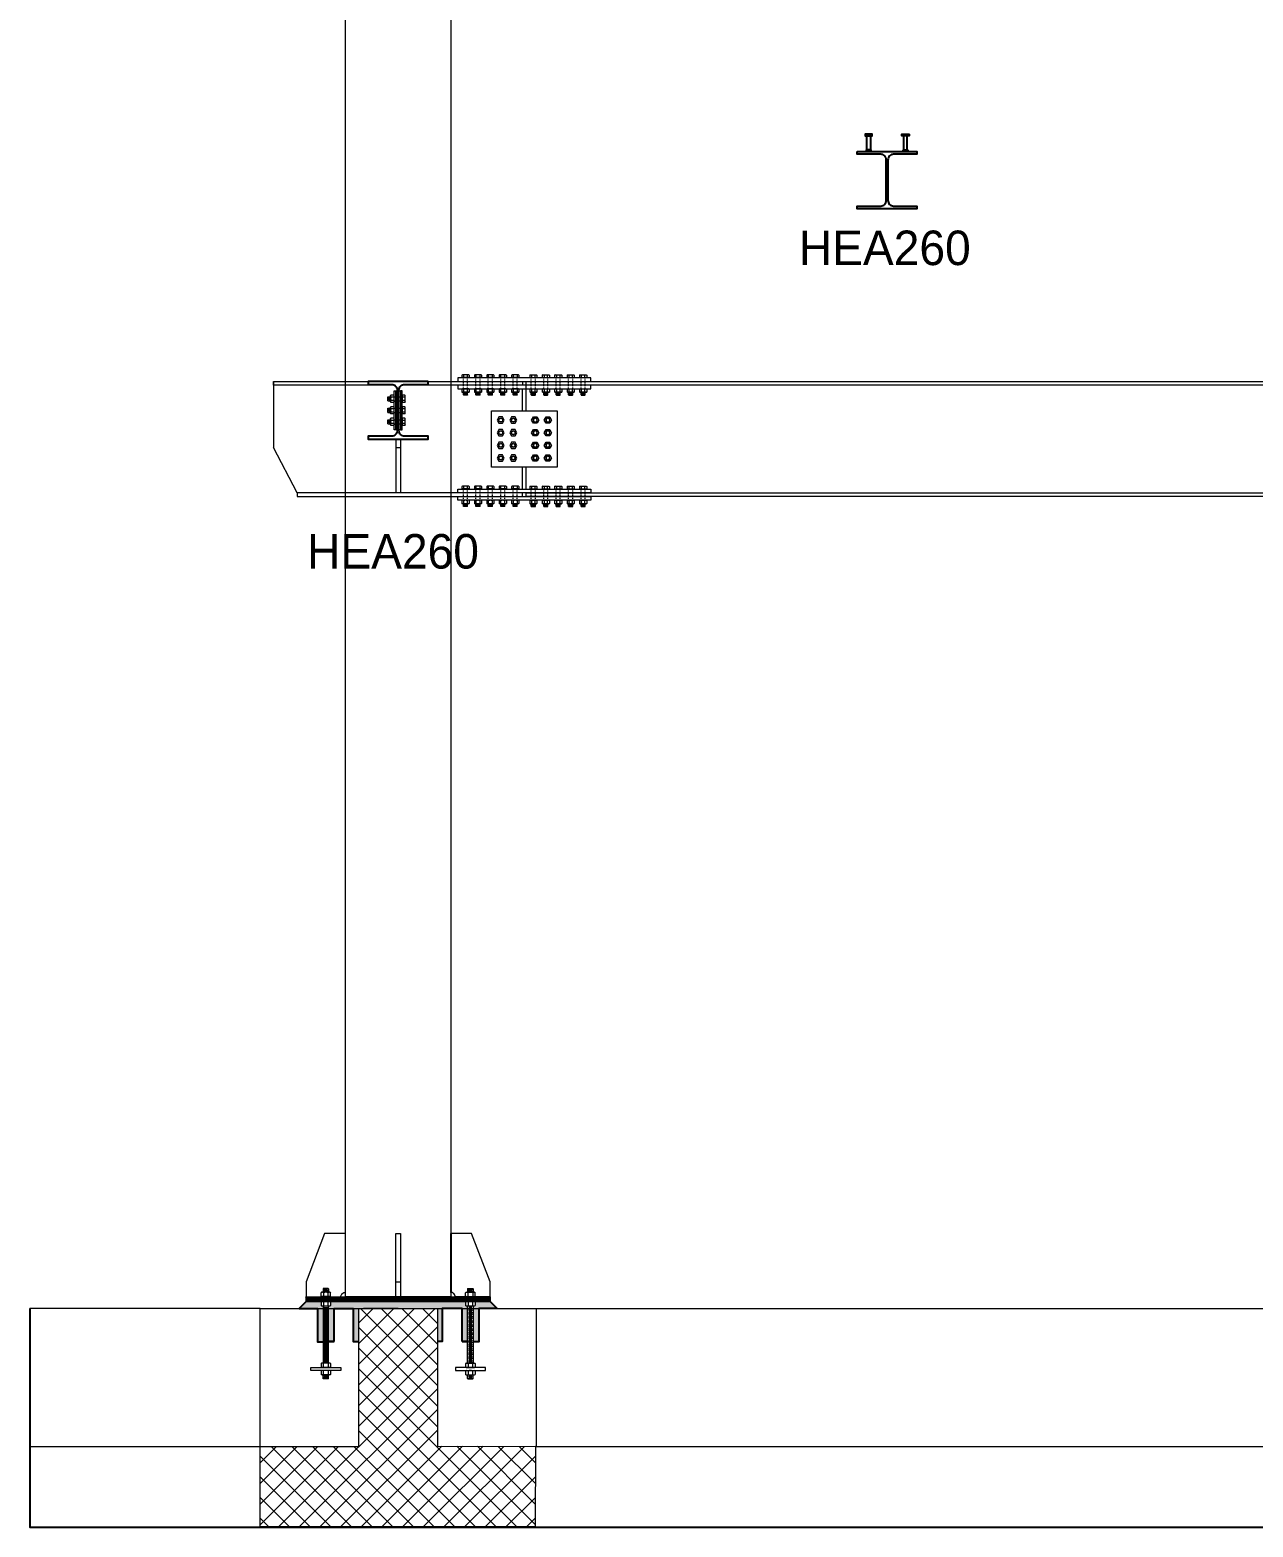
# Model space of a CAD drawing. Header units: millimetres. Extents: x -6949 to 549764, y -83146 to 127128.
# Drawn here: x 409064 to 414379, y 37576 to 44081 of the extents above; entities that cross this region are included whole.
import ezdxf

# ---------------------------------------------------------------- set-up
doc = ezdxf.new("R2010")
doc.units = ezdxf.units.MM
doc.linetypes.add('Tratto', pattern=[6.35, 3.175, -3.175])
for name, color, linetype, lineweight in [('bulloni', 5, 'Continuous', 9), ('fonda', 7, 'Continuous', 18), ('piastra', 6, 'Continuous', 18), ('S-BEAM', 5, 'Continuous', 18), ('S-COLS', 7, 'Continuous', 18), ('S20', 7, 'Continuous', 25), ('SEZIONI acciaio - Steel sections', 7, 'Continuous', 25), ('solaio2', 7, 'Continuous', 9)]:
    doc.layers.add(name, color=color, linetype=linetype, lineweight=lineweight)
doc.layers.add('PIOLO', color=4, linetype='Continuous')
doc.layers.add('quote', color=7, linetype='Continuous', lineweight=5, true_color=0x383838)
doc.styles.get("Standard").update_dxf_attribs({"font": ''})
doc.styles.get('Standard').set_extended_font_data('Bahnschrift Light')

# ---------------------------------------------------------------- blocks, each defined once
blk = doc.blocks.new('*U1511')
at = {"layer": 'bulloni'}
blk.add_lwpolyline([(-15.6, 0), (-7.8, -13.5), (7.8, -13.5), (15.6, 0), (7.8, 13.5), (-7.8, 13.5)], close=True, dxfattribs=at)
for radius in [9, 7.88]:
    blk.add_circle((0, 0), radius, dxfattribs=at)
blk = doc.blocks.new('*U1512')
at = {"color": 0, "linetype": 'ByBlock', "lineweight": -2, "transparency": 16777216}
for p in [(0, 0), (55, 0), (0, -55), (55, -55), (0, -110), (55, -110), (0, -165), (55, -165)]:
    blk.add_blockref('*U1511', p, dxfattribs=at)
blk = doc.blocks.new('*U1513')
at = {"layer": 'bulloni'}
blk.add_lwpolyline([(-15.6, 0), (-7.8, -13.5), (7.8, -13.5), (15.6, 0), (7.8, 13.5), (-7.8, 13.5)], close=True, dxfattribs=at)
for radius in [9, 7.88]:
    blk.add_circle((0, 0), radius, dxfattribs=at)
blk = doc.blocks.new('*U1514')
at = {"color": 0, "linetype": 'ByBlock', "lineweight": -2, "transparency": 16777216}
for p in [(0, 0), (55, 0), (0, -55), (55, -55), (0, -110), (55, -110), (0, -165), (55, -165)]:
    blk.add_blockref('*U1513', p, dxfattribs=at)
blk = doc.blocks.new('*U1515')
at = {"layer": 'bulloni'}
for p, q in [((-13.7, 44.3), (-15.6, 43.1)), ((-15.6, 43.1), (-15.6, 32.8)), ((15.6, 32.8), (-15.6, 32.8)), ((13.7, 44.3), (-13.7, 44.3)), ((-12.5, 32.8), (-12.5, 32.3)), ((12.5, 32.3), (-12.5, 32.3)), ((-7.8, 32.8), (-7.8, 43.1)), ((7.8, 43.1), (7.8, 32.8)), ((12.5, 32.8), (12.5, 32.3)), ((13.7, 44.3), (15.6, 43.1)), ((15.6, 43.1), (15.6, 32.8)), ((-13.7, -16.7), (-15.6, -17.9)), ((-15.6, -17.9), (-15.6, -30.4)), ((-13.7, -31.7), (-15.6, -30.4)), ((13.7, -16.7), (-13.7, -16.7)), ((13.7, -31.7), (-13.7, -31.7)), ((-9, -43.3), (-9, -31.7)), ((-8, -44.3), (-9, -43.3)), ((9, -43.3), (-9, -43.3)), ((8, -44.3), (-8, -44.3)), ((-7.8, -30.4), (-7.8, -17.9)), ((-6.5, -34.4), (6.5, -33.7)), ((-6.5, -39.4), (6.5, -38.7)), ((-5, -36.8), (5, -36.3)), ((-5, -41.8), (5, -41.3)), ((7.8, -17.9), (7.8, -30.4)), ((9, -43.3), (8, -44.3)), ((9, -43.3), (9, -31.7)), ((13.7, -16.7), (15.6, -17.9)), ((13.7, -31.7), (15.6, -30.4)), ((15.6, -17.9), (15.6, -30.4))]:
    blk.add_line(p, q, dxfattribs=at)
at = {"layer": 'bulloni', "linetype": 'Tratto'}
for points in [[(-9, -16.7), (-9, 31.3)], [(9, -16.7), (9, 31.3)]]:
    blk.add_lwpolyline(points, dxfattribs=at)
at = {"layer": 'bulloni'}
for centre, radius, start, end in [((-11.7, 37.6), 6.67, 54.26215, 125.73785), ((-10, 31.3), 1, 0, 90), ((0, 19.5), 24.8, 71.68582, 108.31418), ((11.7, 37.6), 6.67, 54.26215, 125.73785), ((10, 31.3), 1, 90, 180), ((-11.7, -23.4), 6.67, 54.26215, 125.73785), ((-11.7, -25), 6.67, 234.26215, 305.73785), ((0, -41.5), 24.8, 71.68582, 108.31418), ((0, -6.9), 24.8, 251.68582, 288.31418), ((11.7, -23.4), 6.67, 54.26215, 125.73785), ((11.7, -25), 6.67, 234.26215, 305.73785)]:
    blk.add_arc(centre, radius, start, end, dxfattribs=at)
blk = doc.blocks.new('*U1516')
at = {"color": 0, "linetype": 'ByBlock', "lineweight": -2, "transparency": 16777216}
for p in [(0, 0), (54, 0), (108, 0), (162, 0), (216, 0)]:
    blk.add_blockref('*U1515', p, dxfattribs=at)
blk = doc.blocks.new('*U1517')
at = {"layer": 'bulloni'}
for p, q in [((-13.7, 44.3), (-15.6, 43.1)), ((-15.6, 43.1), (-15.6, 32.8)), ((15.6, 32.8), (-15.6, 32.8)), ((13.7, 44.3), (-13.7, 44.3)), ((-12.5, 32.8), (-12.5, 32.3)), ((12.5, 32.3), (-12.5, 32.3)), ((-7.8, 32.8), (-7.8, 43.1)), ((7.8, 43.1), (7.8, 32.8)), ((12.5, 32.8), (12.5, 32.3)), ((13.7, 44.3), (15.6, 43.1)), ((15.6, 43.1), (15.6, 32.8)), ((-13.7, -16.7), (-15.6, -17.9)), ((-15.6, -17.9), (-15.6, -30.4)), ((-13.7, -31.7), (-15.6, -30.4)), ((13.7, -16.7), (-13.7, -16.7)), ((13.7, -31.7), (-13.7, -31.7)), ((-9, -43.3), (-9, -31.7)), ((-8, -44.3), (-9, -43.3)), ((9, -43.3), (-9, -43.3)), ((8, -44.3), (-8, -44.3)), ((-7.8, -30.4), (-7.8, -17.9)), ((-6.5, -34.4), (6.5, -33.7)), ((-6.5, -39.4), (6.5, -38.7)), ((-5, -36.8), (5, -36.3)), ((-5, -41.8), (5, -41.3)), ((7.8, -17.9), (7.8, -30.4)), ((9, -43.3), (8, -44.3)), ((9, -43.3), (9, -31.7)), ((13.7, -16.7), (15.6, -17.9)), ((13.7, -31.7), (15.6, -30.4)), ((15.6, -17.9), (15.6, -30.4))]:
    blk.add_line(p, q, dxfattribs=at)
at = {"layer": 'bulloni', "linetype": 'Tratto'}
for points in [[(-9, -16.7), (-9, 31.3)], [(9, -16.7), (9, 31.3)]]:
    blk.add_lwpolyline(points, dxfattribs=at)
at = {"layer": 'bulloni'}
for centre, radius, start, end in [((-11.7, 37.6), 6.67, 54.26215, 125.73785), ((-10, 31.3), 1, 0, 90), ((0, 19.5), 24.8, 71.68582, 108.31418), ((11.7, 37.6), 6.67, 54.26215, 125.73785), ((10, 31.3), 1, 90, 180), ((-11.7, -23.4), 6.67, 54.26215, 125.73785), ((-11.7, -25), 6.67, 234.26215, 305.73785), ((0, -41.5), 24.8, 71.68582, 108.31418), ((0, -6.9), 24.8, 251.68582, 288.31418), ((11.7, -23.4), 6.67, 54.26215, 125.73785), ((11.7, -25), 6.67, 234.26215, 305.73785)]:
    blk.add_arc(centre, radius, start, end, dxfattribs=at)
blk = doc.blocks.new('*U1518')
at = {"color": 0, "linetype": 'ByBlock', "lineweight": -2, "transparency": 16777216}
for p in [(0, 0), (54, 0), (108, 0), (162, 0), (216, 0)]:
    blk.add_blockref('*U1517', p, dxfattribs=at)
blk = doc.blocks.new('*U1495')
at = {"layer": 'bulloni'}
for p, q in [((-13.7, 44.3), (-15.6, 43.1)), ((-15.6, 43.1), (-15.6, 32.8)), ((15.6, 32.8), (-15.6, 32.8)), ((13.7, 44.3), (-13.7, 44.3)), ((-12.5, 32.8), (-12.5, 32.3)), ((12.5, 32.3), (-12.5, 32.3)), ((-7.8, 32.8), (-7.8, 43.1)), ((7.8, 43.1), (7.8, 32.8)), ((12.5, 32.8), (12.5, 32.3)), ((13.7, 44.3), (15.6, 43.1)), ((15.6, 43.1), (15.6, 32.8)), ((-13.7, -16.7), (-15.6, -17.9)), ((-15.6, -17.9), (-15.6, -30.4)), ((-13.7, -31.7), (-15.6, -30.4)), ((13.7, -16.7), (-13.7, -16.7)), ((13.7, -31.7), (-13.7, -31.7)), ((-9, -43.3), (-9, -31.7)), ((-8, -44.3), (-9, -43.3)), ((9, -43.3), (-9, -43.3)), ((8, -44.3), (-8, -44.3)), ((-7.8, -30.4), (-7.8, -17.9)), ((-6.5, -34.4), (6.5, -33.7)), ((-6.5, -39.4), (6.5, -38.7)), ((-5, -36.8), (5, -36.3)), ((-5, -41.8), (5, -41.3)), ((7.8, -17.9), (7.8, -30.4)), ((9, -43.3), (8, -44.3)), ((9, -43.3), (9, -31.7)), ((13.7, -16.7), (15.6, -17.9)), ((13.7, -31.7), (15.6, -30.4)), ((15.6, -17.9), (15.6, -30.4))]:
    blk.add_line(p, q, dxfattribs=at)
at = {"layer": 'bulloni', "linetype": 'Tratto'}
for points in [[(-9, -16.7), (-9, 31.3)], [(9, -16.7), (9, 31.3)]]:
    blk.add_lwpolyline(points, dxfattribs=at)
at = {"layer": 'bulloni'}
for centre, radius, start, end in [((-11.7, 37.6), 6.67, 54.26215, 125.73785), ((-10, 31.3), 1, 0, 90), ((0, 19.5), 24.8, 71.68582, 108.31418), ((11.7, 37.6), 6.67, 54.26215, 125.73785), ((10, 31.3), 1, 90, 180), ((-11.7, -23.4), 6.67, 54.26215, 125.73785), ((-11.7, -25), 6.67, 234.26215, 305.73785), ((0, -41.5), 24.8, 71.68582, 108.31418), ((0, -6.9), 24.8, 251.68582, 288.31418), ((11.7, -23.4), 6.67, 54.26215, 125.73785), ((11.7, -25), 6.67, 234.26215, 305.73785)]:
    blk.add_arc(centre, radius, start, end, dxfattribs=at)
blk = doc.blocks.new('*U1496')
at = {"color": 0, "linetype": 'ByBlock', "lineweight": -2, "transparency": 16777216}
for p in [(0, 0), (54, 0), (108, 0), (162, 0), (216, 0)]:
    blk.add_blockref('*U1495', p, dxfattribs=at)
blk = doc.blocks.new('*U1510')
at = {"layer": 'bulloni'}
for p, q in [((-13.7, 44.3), (-15.6, 43.1)), ((-15.6, 43.1), (-15.6, 32.8)), ((15.6, 32.8), (-15.6, 32.8)), ((13.7, 44.3), (-13.7, 44.3)), ((-12.5, 32.8), (-12.5, 32.3)), ((12.5, 32.3), (-12.5, 32.3)), ((-7.8, 32.8), (-7.8, 43.1)), ((7.8, 43.1), (7.8, 32.8)), ((12.5, 32.8), (12.5, 32.3)), ((13.7, 44.3), (15.6, 43.1)), ((15.6, 43.1), (15.6, 32.8)), ((-13.7, -16.7), (-15.6, -17.9)), ((-15.6, -17.9), (-15.6, -30.4)), ((-13.7, -31.7), (-15.6, -30.4)), ((13.7, -16.7), (-13.7, -16.7)), ((13.7, -31.7), (-13.7, -31.7)), ((-9, -43.3), (-9, -31.7)), ((-8, -44.3), (-9, -43.3)), ((9, -43.3), (-9, -43.3)), ((8, -44.3), (-8, -44.3)), ((-7.8, -30.4), (-7.8, -17.9)), ((-6.5, -34.4), (6.5, -33.7)), ((-6.5, -39.4), (6.5, -38.7)), ((-5, -36.8), (5, -36.3)), ((-5, -41.8), (5, -41.3)), ((7.8, -17.9), (7.8, -30.4)), ((9, -43.3), (8, -44.3)), ((9, -43.3), (9, -31.7)), ((13.7, -16.7), (15.6, -17.9)), ((13.7, -31.7), (15.6, -30.4)), ((15.6, -17.9), (15.6, -30.4))]:
    blk.add_line(p, q, dxfattribs=at)
at = {"layer": 'bulloni', "linetype": 'Tratto'}
for points in [[(-9, -16.7), (-9, 31.3)], [(9, -16.7), (9, 31.3)]]:
    blk.add_lwpolyline(points, dxfattribs=at)
at = {"layer": 'bulloni'}
for centre, radius, start, end in [((-11.7, 37.6), 6.67, 54.26215, 125.73785), ((-10, 31.3), 1, 0, 90), ((0, 19.5), 24.8, 71.68582, 108.31418), ((11.7, 37.6), 6.67, 54.26215, 125.73785), ((10, 31.3), 1, 90, 180), ((-11.7, -23.4), 6.67, 54.26215, 125.73785), ((-11.7, -25), 6.67, 234.26215, 305.73785), ((0, -41.5), 24.8, 71.68582, 108.31418), ((0, -6.9), 24.8, 251.68582, 288.31418), ((11.7, -23.4), 6.67, 54.26215, 125.73785), ((11.7, -25), 6.67, 234.26215, 305.73785)]:
    blk.add_arc(centre, radius, start, end, dxfattribs=at)
blk = doc.blocks.new('*U1494')
at = {"color": 0, "linetype": 'ByBlock', "lineweight": -2, "transparency": 16777216}
for p in [(0, 0), (54, 0), (108, 0), (162, 0), (216, 0)]:
    blk.add_blockref('*U1510', p, dxfattribs=at)
blk = doc.blocks.new('dbcjd')
at = {"layer": 'bulloni'}
for p, q in [((12724.8, -46896.2), (12726, -46894.3)), ((12724.8, -46923.6), (12724.8, -46896.2)), ((12738.5, -46894.3), (12726, -46894.3)), ((12739.8, -46896.2), (12738.5, -46894.3)), ((12739.8, -46923.6), (12739.8, -46896.2)), ((12775.8, -46922.4), (12775.8, -46897.4)), ((12776.3, -46897.4), (12775.8, -46897.4)), ((12776.3, -46925.5), (12776.3, -46894.3)), ((12786.5, -46894.3), (12776.3, -46894.3)), ((12787.8, -46896.2), (12786.5, -46894.3)), ((12787.8, -46923.6), (12787.8, -46896.2)), ((12712.1, -46901.9), (12713.1, -46900.9)), ((12712.1, -46917.9), (12712.1, -46901.9)), ((12713.1, -46918.9), (12712.1, -46917.9)), ((12712.1, -46951.9), (12713.1, -46950.9)), ((12712.1, -46967.9), (12712.1, -46951.9)), ((12713.1, -46900.9), (12724.8, -46900.9)), ((12713.1, -46918.9), (12713.1, -46900.9)), ((12713.1, -46918.9), (12724.8, -46918.9)), ((12713.1, -46950.9), (12724.8, -46950.9)), ((12713.1, -46968.9), (12713.1, -46950.9)), ((12714.6, -46904.9), (12715.2, -46914.9)), ((12714.6, -46954.9), (12715.2, -46964.9)), ((12717, -46903.4), (12717.8, -46916.4)), ((12717, -46953.4), (12717.8, -46966.4)), ((12719.6, -46904.9), (12720.2, -46914.9)), ((12719.6, -46954.9), (12720.2, -46964.9)), ((12722, -46903.4), (12722.8, -46916.4)), ((12722, -46953.4), (12722.8, -46966.4)), ((12724.8, -46923.6), (12726, -46925.5)), ((12724.8, -46946.2), (12726, -46944.3)), ((12724.8, -46973.6), (12724.8, -46946.2)), ((12726, -46902.1), (12738.5, -46902.1)), ((12738.5, -46917.7), (12726, -46917.7)), ((12738.5, -46925.5), (12726, -46925.5)), ((12738.5, -46944.3), (12726, -46944.3)), ((12726, -46952.1), (12738.5, -46952.1)), ((12739.8, -46923.6), (12738.5, -46925.5)), ((12739.8, -46946.2), (12738.5, -46944.3)), ((12739.8, -46973.6), (12739.8, -46946.2)), ((12776.3, -46922.4), (12775.8, -46922.4)), ((12775.8, -46972.4), (12775.8, -46947.4)), ((12776.3, -46947.4), (12775.8, -46947.4)), ((12776.3, -46902.1), (12786.5, -46902.1)), ((12786.5, -46917.7), (12776.3, -46917.7)), ((12786.5, -46925.5), (12776.3, -46925.5)), ((12776.3, -46975.5), (12776.3, -46944.3)), ((12786.5, -46944.3), (12776.3, -46944.3)), ((12776.3, -46952.1), (12786.5, -46952.1)), ((12787.8, -46923.6), (12786.5, -46925.5)), ((12787.8, -46946.2), (12786.5, -46944.3)), ((12787.8, -46973.6), (12787.8, -46946.2)), ((12713.1, -46968.9), (12712.1, -46967.9)), ((12712.1, -47001.9), (12713.1, -47000.9)), ((12712.1, -47017.9), (12712.1, -47001.9)), ((12713.1, -47018.9), (12712.1, -47017.9)), ((12713.1, -46968.9), (12724.8, -46968.9)), ((12713.1, -47000.9), (12724.8, -47000.9)), ((12713.1, -47018.9), (12713.1, -47000.9)), ((12713.1, -47018.9), (12724.8, -47018.9)), ((12714.6, -47004.9), (12715.2, -47014.9)), ((12717, -47003.4), (12717.8, -47016.4)), ((12719.6, -47004.9), (12720.2, -47014.9)), ((12722, -47003.4), (12722.8, -47016.4)), ((12724.8, -46973.6), (12726, -46975.5)), ((12724.8, -46996.2), (12726, -46994.3)), ((12724.8, -47023.6), (12724.8, -46996.2)), ((12724.8, -47023.6), (12726, -47025.5)), ((12738.5, -46967.7), (12726, -46967.7)), ((12738.5, -46975.5), (12726, -46975.5)), ((12738.5, -46994.3), (12726, -46994.3)), ((12726, -47002.1), (12738.5, -47002.1)), ((12738.5, -47017.7), (12726, -47017.7)), ((12738.5, -47025.5), (12726, -47025.5)), ((12739.8, -46973.6), (12738.5, -46975.5)), ((12739.8, -46996.2), (12738.5, -46994.3)), ((12739.8, -47023.6), (12738.5, -47025.5)), ((12739.8, -47023.6), (12739.8, -46996.2)), ((12776.3, -46972.4), (12775.8, -46972.4)), ((12775.8, -47022.4), (12775.8, -46997.4)), ((12776.3, -46997.4), (12775.8, -46997.4)), ((12776.3, -47022.4), (12775.8, -47022.4)), ((12786.5, -46967.7), (12776.3, -46967.7)), ((12786.5, -46975.5), (12776.3, -46975.5)), ((12776.3, -47025.5), (12776.3, -46994.3)), ((12786.5, -46994.3), (12776.3, -46994.3)), ((12776.3, -47002.1), (12786.5, -47002.1)), ((12786.5, -47017.7), (12776.3, -47017.7)), ((12786.5, -47025.5), (12776.3, -47025.5)), ((12787.8, -46973.6), (12786.5, -46975.5)), ((12787.8, -46996.2), (12786.5, -46994.3)), ((12787.8, -47023.6), (12786.5, -47025.5)), ((12787.8, -47023.6), (12787.8, -46996.2))]:
    blk.add_line(p, q, dxfattribs=at)
at = {"layer": 'bulloni', "linetype": 'Tratto'}
for points in [[(12739.8, -46900.9), (12774.8, -46900.9)], [(12739.8, -46918.9), (12774.8, -46918.9)], [(12739.8, -46950.9), (12774.8, -46950.9)], [(12739.8, -46968.9), (12774.8, -46968.9)], [(12739.8, -47000.9), (12774.8, -47000.9)], [(12739.8, -47018.9), (12774.8, -47018.9)]]:
    blk.add_lwpolyline(points, dxfattribs=at)
at = {"layer": 'bulloni'}
for centre, radius, start, end in [((12731.4, -46898.2), 6.67, 144.26215, 215.73785), ((12733.1, -46898.2), 6.67, 324.26215, 35.73785), ((12781.1, -46898.2), 6.67, 324.26215, 35.73785), ((12749.6, -46909.9), 24.8, 161.68582, 198.31418), ((12731.4, -46921.6), 6.67, 144.26215, 215.73785), ((12731.4, -46948.2), 6.67, 144.26215, 215.73785), ((12749.6, -46959.9), 24.8, 161.68582, 198.31418), ((12715, -46909.9), 24.8, 341.68582, 18.31418), ((12733.1, -46921.6), 6.67, 324.26215, 35.73785), ((12733.1, -46948.2), 6.67, 324.26215, 35.73785), ((12715, -46959.9), 24.8, 341.68582, 18.31418), ((12774.8, -46899.9), 1, 270, 0), ((12774.8, -46919.9), 1, 0, 90), ((12774.8, -46949.9), 1, 270, 0), ((12763, -46909.9), 24.8, 341.68582, 18.31418), ((12781.1, -46921.6), 6.67, 324.26215, 35.73785), ((12781.1, -46948.2), 6.67, 324.26215, 35.73785), ((12763, -46959.9), 24.8, 341.68582, 18.31418), ((12731.4, -46971.6), 6.67, 144.26215, 215.73785), ((12731.4, -46998.2), 6.67, 144.26215, 215.73785), ((12749.6, -47009.9), 24.8, 161.68582, 198.31418), ((12731.4, -47021.6), 6.67, 144.26215, 215.73785), ((12733.1, -46971.6), 6.67, 324.26215, 35.73785), ((12733.1, -46998.2), 6.67, 324.26215, 35.73785), ((12715, -47009.9), 24.8, 341.68582, 18.31418), ((12733.1, -47021.6), 6.67, 324.26215, 35.73785), ((12774.8, -46969.9), 1, 0, 90), ((12774.8, -46999.9), 1, 270, 0), ((12774.8, -47019.9), 1, 0, 90), ((12781.1, -46971.6), 6.67, 324.26215, 35.73785), ((12781.1, -46998.2), 6.67, 324.26215, 35.73785), ((12763, -47009.9), 24.8, 341.68582, 18.31418), ((12781.1, -47021.6), 6.67, 324.26215, 35.73785)]:
    blk.add_arc(centre, radius, start, end, dxfattribs=at)
blk = doc.blocks.new('*U1490')
at = {"layer": 'bulloni'}
for p, q in [((-8.7, -0.3), (8.7, 0.7)), ((-6.7, 6.9), (6.7, 6.2)), ((-6.7, 3.2), (6.7, 3.9)), ((-8.7, -6.9), (8.7, -6)), ((-6.7, -3.5), (6.7, -2.8))]:
    blk.add_line(p, q, dxfattribs=at)
blk = doc.blocks.new('*U1491')
at = {"color": 0, "linetype": 'ByBlock', "lineweight": -2, "transparency": 16777216}
for p in [(0, 227.5), (0, 210), (0, 192.5), (0, 175), (0, 157.5), (0, 140), (0, 122.5), (0, 105), (0, 87.5), (0, 70), (0, 52.5), (0, 35), (0, 17.5), (0, 0)]:
    blk.add_blockref('*U1490', p, dxfattribs=at)
blk = doc.blocks.new('*U1488')
at = {"layer": 'bulloni'}
for p, q in [((-8.7, -0.3), (8.7, 0.7)), ((-6.7, 6.9), (6.7, 6.2)), ((-6.7, 3.2), (6.7, 3.9)), ((-8.7, -6.9), (8.7, -6)), ((-6.7, -3.5), (6.7, -2.8))]:
    blk.add_line(p, q, dxfattribs=at)
blk = doc.blocks.new('*U1489')
at = {"color": 0, "linetype": 'ByBlock', "lineweight": -2, "transparency": 16777216}
for p in [(0, 227.5), (0, 210), (0, 192.5), (0, 175), (0, 157.5), (0, 140), (0, 122.5), (0, 105), (0, 87.5), (0, 70), (0, 52.5), (0, 35), (0, 17.5), (0, 0)]:
    blk.add_blockref('*U1488', p, dxfattribs=at)
blk = doc.blocks.new('DD')
at = {"layer": 'PIOLO'}
blk.add_lwpolyline([(49540.9, -39710.5), (49511.2, -39710.5, 0.414214), (49510.2, -39711.5), (49510.2, -39718.5), (49541.9, -39718.5), (49541.9, -39711.5, 0.414214)], format="xyb", close=True, dxfattribs=at)
for points in [[(49518.1, -39718.5), (49534, -39718.5), (49534, -39778.5), (49518.1, -39778.5)], [(49515.5, -39785.5), (49536.5, -39785.5), (49536.5, -39780.5), (49534.5, -39778.5), (49517.5, -39778.5), (49515.5, -39780.5)]]:
    blk.add_lwpolyline(points, close=True, dxfattribs=at)

msp = doc.modelspace()

# ---------------------------------------------------------------- hatches: boundary and pattern name
h = msp.add_hatch()
h.set_pattern_fill('ANSI31', color=256)
h.set_pattern_definition([(45, (393134.8316, 92601.717), (-2.24506403, 2.24506403), [])])
h.paths.add_polyline_path([(410493.4, 38576.3), (410263.9, 38576.3), (410263.9, 38556.3), (410493.4, 38556.3)])
h.paths.add_polyline_path([(410526, 38576.3), (410493.4, 38576.3), (410493.4, 38556.3), (410526, 38556.3)])
h.paths.add_polyline_path([(410611.3, 38574.1), (410611.3, 38576.3), (410526, 38576.3), (410526, 38556.3), (410611.3, 38556.3)])
h.paths.add_polyline_path([(410716.6, 38576.3), (410611.3, 38576.3), (410611.3, 38556.3), (410716.6, 38556.3)])
h.paths.add_polyline_path([(410801.9, 38576.3), (410716.6, 38576.3), (410716.6, 38556.3), (410801.9, 38556.3)])
h.paths.add_polyline_path([(410838.7, 38576.3), (410801.9, 38576.3), (410801.9, 38556.3), (410838.7, 38556.3)])
h.paths.add_polyline_path([(411063.9, 38576.3), (410838.7, 38576.3), (410838.7, 38556.3), (411063.9, 38556.3)])
h = msp.add_hatch()
h.set_pattern_fill('AR-SAND', color=256, scale=0.18, angle=48)
h.set_pattern_definition([(85.5, (393134.8316, 92601.717), (-6.73940185, 5.6806349), [0, -6.94944, 0, -7.7724, 0, -7.4295]), (55.5, (393134.832, 92601.717), (-4.1744714, 14.6467893), [0, -3.74904, 0, -6.26364, 0, -2.4003]), (15.5, (393131.069, 92597.538), (9.507765, 10.5981039), [0, -2.286, 0, -8.2296, 0, -10.7442]), (5.5, (393131.069, 92597.538), (6.214504, 12.8988335), [0, -1.143, 0, -5.39496, 0, -6.1722])])
edge = h.paths.add_edge_path()
edge.add_arc((410962.6, 38546.2), 8.9, 234.26215, 238.46581, ccw=False)
edge.add_line((410957.4, 38539), (410957.4, 38554.6))
edge.add_arc((410962.6, 38547.4), 8.9, 121.53419, 125.73785, ccw=False)
edge.add_line((410957.9, 38555), (410959.9, 38556.3))
edge.add_line((410959.9, 38556.3), (410838.7, 38556.3))
edge.add_line((410838.7, 38556.3), (410838.7, 38526.3))
edge.add_line((410838.7, 38526.3), (410942.2, 38526.3))
edge.add_line((410942.2, 38526.3), (410942.2, 38382.3))
edge.add_line((410942.2, 38382.3), (410966.2, 38382.3))
edge.add_line((410966.2, 38382.3), (410966.2, 38537.3))
edge.add_line((410966.2, 38537.3), (410959.9, 38537.3))
edge.add_line((410959.9, 38537.3), (410957.9, 38538.6))
edge = h.paths.add_edge_path()
edge.add_line((411014.2, 38526.3), (411093.9, 38526.3))
edge.add_line((411093.9, 38526.3), (411063.9, 38556.3))
edge.add_line((411063.9, 38556.3), (410996.5, 38556.3))
edge.add_line((410996.5, 38556.3), (410998.4, 38555))
edge.add_arc((410993.8, 38547.4), 8.9, 54.26215, 58.46581, ccw=False)
edge.add_line((410999, 38554.6), (410999, 38539))
edge.add_arc((410993.8, 38546.2), 8.9, 301.53419, 305.73785, ccw=False)
edge.add_line((410998.4, 38538.6), (410996.5, 38537.3))
edge.add_line((410996.5, 38537.3), (410990.2, 38537.3))
edge.add_line((410990.2, 38537.3), (410990.2, 38381.6))
edge.add_line((410990.2, 38381.6), (411014.2, 38381.6))
edge.add_line((411014.2, 38381.6), (411014.2, 38526.3))
h.paths.add_polyline_path([(410838.7, 38556.3), (410801.9, 38556.3), (410801.9, 38526.3), (410838.7, 38526.3)], flags=17)
h.paths.add_polyline_path([(410526, 38556.3), (410493.4, 38556.3), (410493.4, 38526.3), (410526, 38526.3)], flags=17)
edge = h.paths.add_edge_path()
edge.add_line((410337.7, 38537.3), (410331.4, 38537.3))
edge.add_line((410331.4, 38537.3), (410329.4, 38538.6))
edge.add_arc((410334.1, 38546.2), 8.9, 234.26215, 238.46581, ccw=False)
edge.add_line((410328.9, 38539), (410328.9, 38554.6))
edge.add_arc((410334.1, 38547.4), 8.9, 121.53419, 125.73785, ccw=False)
edge.add_line((410329.4, 38555), (410331.4, 38556.3))
edge.add_line((410331.4, 38556.3), (410263.9, 38556.3))
edge.add_line((410263.9, 38556.3), (410233.9, 38526.3))
edge.add_line((410233.9, 38526.3), (410313.7, 38526.3))
edge.add_line((410313.7, 38526.3), (410313.7, 38381.6))
edge.add_line((410313.7, 38381.6), (410337.7, 38381.6))
edge.add_line((410337.7, 38381.6), (410337.7, 38537.3))
edge = h.paths.add_edge_path()
edge.add_line((410385.7, 38526.3), (410493.4, 38526.3))
edge.add_line((410493.4, 38526.3), (410493.4, 38556.3))
edge.add_line((410493.4, 38556.3), (410368, 38556.3))
edge.add_line((410368, 38556.3), (410369.9, 38555))
edge.add_arc((410365.3, 38547.4), 8.9, 54.26215, 58.46581, ccw=False)
edge.add_line((410370.5, 38554.6), (410370.5, 38539))
edge.add_arc((410365.3, 38546.2), 8.9, 301.53419, 305.73785, ccw=False)
edge.add_line((410369.9, 38538.6), (410368, 38537.3))
edge.add_line((410368, 38537.3), (410361.7, 38537.3))
edge.add_line((410361.7, 38537.3), (410361.7, 38382.3))
edge.add_line((410361.7, 38382.3), (410385.7, 38382.3))
edge.add_line((410385.7, 38382.3), (410385.7, 38526.3))
h.paths.add_polyline_path([(410493, 38382.3), (410493, 38526.3), (410583.9, 38526.3), (410583.9, 38556.3), (410526, 38556.3), (410526, 38526.3), (410469.2, 38526.3), (410469.2, 38382.3)])
h.paths.add_polyline_path([(410834.8, 38526.3), (410834.8, 38382.3), (410855.7, 38382.3), (410855.7, 38526.3), (410801.9, 38526.3), (410801.9, 38556.3), (410583.9, 38556.3), (410583.9, 38526.3)])
at = {"layer": 'fonda'}
h = msp.add_hatch(dxfattribs=at)
h.set_pattern_fill('ANSI37', color=256, scale=20)
h.set_pattern_definition([(45, (361809.76, 74464.636), (-44.90128, 44.90128), []), (135, (361809.76, 74464.636), (-44.90128, -44.90128), [])])
h.paths.add_polyline_path([(410493, 37926.8), (410063.9, 37926.8), (410063.9, 37926.3), (410063.9, 37576.7), (411260, 37576.7), (411261, 37926.6), (410834.8, 37927.7), (410834.8, 38526.3), (410493, 38526.3)])

# ---------------------------------------------------------------- linework, layer by layer
for points in [[(410892.4, 38851.8), (410892.4, 38596.3)], [(410912.4, 38576.3), (411063.9, 38576.3)], [(409063.9, 38526.3), (409063.9, 37576.3), (446263.9, 37576.3), (446263.9, 38525.8)]]:
    msp.add_lwpolyline(points)
at = {"layer": 'bulloni'}
for p, q in [((410331.4, 38596.3), (410328.9, 38594.6)), ((410328.9, 38579), (410328.9, 38594.6)), ((410331.4, 38577.3), (410328.9, 38579)), ((410368, 38596.3), (410331.4, 38596.3)), ((410368, 38577.3), (410331.4, 38577.3)), ((410339, 38613), (410337.7, 38611.6)), ((410337.7, 38611.6), (410337.7, 38596.3)), ((410361.7, 38611.6), (410337.7, 38611.6)), ((410361.7, 38576.3), (410337.7, 38576.3)), ((410360.4, 38613), (410339, 38613)), ((410339.3, 38594.6), (410339.3, 38579)), ((410341, 38605.5), (410358.4, 38604.5)), ((410341, 38598.8), (410358.4, 38597.9)), ((410343, 38608.7), (410356.4, 38608)), ((410343, 38602.1), (410356.4, 38601.3)), ((410360.1, 38579), (410360.1, 38594.6)), ((410361.7, 38611.6), (410360.4, 38613)), ((410361.7, 38611.6), (410361.7, 38596.3)), ((410368, 38596.3), (410370.5, 38594.6)), ((410368, 38577.3), (410370.5, 38579)), ((410370.5, 38579), (410370.5, 38594.6)), ((410959.9, 38596.3), (410957.4, 38594.6)), ((410957.4, 38579), (410957.4, 38594.6)), ((410959.9, 38577.3), (410957.4, 38579)), ((410959.9, 38596.3), (410996.5, 38596.3)), ((410959.9, 38577.3), (410996.5, 38577.3)), ((410966.2, 38611.6), (410967.5, 38613)), ((410966.2, 38611.6), (410966.2, 38596.3)), ((410966.2, 38611.6), (410990.2, 38611.6)), ((410966.2, 38576.3), (410990.2, 38576.3)), ((410967.5, 38613), (410988.9, 38613)), ((410967.8, 38579), (410967.8, 38594.6)), ((410986.9, 38605.5), (410969.5, 38604.5)), ((410986.9, 38598.8), (410969.5, 38597.9)), ((410984.9, 38608.7), (410971.5, 38608)), ((410984.9, 38602.1), (410971.5, 38601.3)), ((410988.6, 38594.6), (410988.6, 38579)), ((410988.9, 38613), (410990.2, 38611.6)), ((410990.2, 38611.6), (410990.2, 38596.3)), ((410996.5, 38596.3), (410999, 38594.6)), ((410996.5, 38577.3), (410999, 38579)), ((410999, 38579), (410999, 38594.6)), ((410331.4, 38556.3), (410328.9, 38554.6)), ((410328.9, 38554.6), (410328.9, 38539)), ((410331.4, 38537.3), (410328.9, 38539)), ((410331.4, 38556.3), (410368, 38556.3)), ((410331.4, 38537.3), (410368, 38537.3)), ((410337.7, 38537.3), (410337.7, 38288.3)), ((410339.3, 38554.6), (410339.3, 38539)), ((410360.1, 38539), (410360.1, 38554.6)), ((410361.7, 38288.3), (410361.7, 38537.3)), ((410368, 38556.3), (410370.5, 38554.6)), ((410368, 38537.3), (410370.5, 38539)), ((410370.5, 38554.6), (410370.5, 38539)), ((410959.9, 38556.3), (410957.4, 38554.6)), ((410957.4, 38554.6), (410957.4, 38539)), ((410959.9, 38537.3), (410957.4, 38539)), ((410959.9, 38556.3), (410996.5, 38556.3)), ((410959.9, 38537.3), (410996.5, 38537.3)), ((410966.2, 38288.3), (410966.2, 38537.3)), ((410967.8, 38554.6), (410967.8, 38539)), ((410988.6, 38539), (410988.6, 38554.6)), ((410990.2, 38537.3), (410990.2, 38288.3)), ((410996.5, 38556.3), (410999, 38554.6)), ((410996.5, 38537.3), (410999, 38539)), ((410999, 38554.6), (410999, 38539)), ((410331.4, 38288.3), (410328.9, 38286.6)), ((410328.9, 38286.6), (410328.9, 38271)), ((410331.4, 38269.3), (410328.9, 38271)), ((410331.4, 38256.3), (410328.9, 38254.6)), ((410328.9, 38254.6), (410328.9, 38239)), ((410368, 38288.3), (410331.4, 38288.3)), ((410368, 38269.3), (410331.4, 38269.3)), ((410368, 38256.3), (410331.4, 38256.3)), ((410339.3, 38271), (410339.3, 38286.6)), ((410339.3, 38239), (410339.3, 38254.6)), ((410360.1, 38286.6), (410360.1, 38271)), ((410360.1, 38254.6), (410360.1, 38239)), ((410368, 38288.3), (410370.5, 38286.6)), ((410368, 38269.3), (410370.5, 38271)), ((410368, 38256.3), (410370.5, 38254.6)), ((410370.5, 38286.6), (410370.5, 38271)), ((410370.5, 38254.6), (410370.5, 38239)), ((410959.9, 38288.3), (410957.4, 38286.6)), ((410957.4, 38286.6), (410957.4, 38271)), ((410959.9, 38269.3), (410957.4, 38271)), ((410959.9, 38256.3), (410957.4, 38254.6)), ((410957.4, 38254.6), (410957.4, 38239)), ((410959.9, 38288.3), (410996.5, 38288.3)), ((410959.9, 38269.3), (410996.5, 38269.3)), ((410959.9, 38256.3), (410996.5, 38256.3)), ((410967.8, 38286.6), (410967.8, 38271)), ((410967.8, 38254.6), (410967.8, 38239)), ((410988.6, 38271), (410988.6, 38286.6)), ((410988.6, 38239), (410988.6, 38254.6)), ((410996.5, 38288.3), (410999, 38286.6)), ((410996.5, 38269.3), (410999, 38271)), ((410996.5, 38256.3), (410999, 38254.6)), ((410999, 38286.6), (410999, 38271)), ((410999, 38254.6), (410999, 38239)), ((410331.4, 38237.3), (410328.9, 38239)), ((410368, 38237.3), (410331.4, 38237.3)), ((410337.7, 38221.9), (410337.7, 38237.3)), ((410339, 38220.6), (410337.7, 38221.9)), ((410361.7, 38221.9), (410337.7, 38221.9)), ((410360.4, 38220.6), (410339, 38220.6)), ((410341, 38234.7), (410358.4, 38235.7)), ((410341, 38228), (410358.4, 38229)), ((410343, 38231.5), (410356.4, 38232.2)), ((410343, 38224.8), (410356.4, 38225.6)), ((410361.7, 38221.9), (410360.4, 38220.6)), ((410361.7, 38221.9), (410361.7, 38237.3)), ((410368, 38237.3), (410370.5, 38239)), ((410959.9, 38237.3), (410957.4, 38239)), ((410959.9, 38237.3), (410996.5, 38237.3)), ((410966.2, 38221.9), (410966.2, 38237.3)), ((410966.2, 38221.9), (410967.5, 38220.6)), ((410966.2, 38221.9), (410990.2, 38221.9)), ((410967.5, 38220.6), (410988.9, 38220.6)), ((410986.9, 38234.7), (410969.5, 38235.7)), ((410986.9, 38228), (410969.5, 38229)), ((410984.9, 38231.5), (410971.5, 38232.2)), ((410984.9, 38224.8), (410971.5, 38225.6)), ((410988.9, 38220.6), (410990.2, 38221.9)), ((410990.2, 38221.9), (410990.2, 38237.3)), ((410996.5, 38237.3), (410999, 38239))]:
    msp.add_line(p, q, dxfattribs=at)
for points in [[(410284.7, 38269.3), (410414.7, 38269.3), (410414.7, 38256.3), (410284.7, 38256.3), (410284.7, 38269.3)], [(411043.2, 38269.3), (410913.2, 38269.3), (410913.2, 38256.3), (411043.2, 38256.3), (411043.2, 38269.3)]]:
    msp.add_lwpolyline(points, dxfattribs=at)
for centre, radius, start, end in [((410334.1, 38587.4), 8.9, 54.26215, 125.73785), ((410334.1, 38586.2), 8.9, 234.26215, 305.73785), ((410349.7, 38563.2), 33.1, 71.68582, 108.31418), ((410349.7, 38610.4), 33.1, 251.68582, 288.31418), ((410365.3, 38587.4), 8.9, 54.26215, 125.73785), ((410365.3, 38586.2), 8.9, 234.26215, 305.73785), ((410962.6, 38587.4), 8.9, 54.26215, 125.73785), ((410962.6, 38586.2), 8.9, 234.26215, 305.73785), ((410978.2, 38563.2), 33.1, 71.68582, 108.31418), ((410978.2, 38610.4), 33.1, 251.68582, 288.31418), ((410993.8, 38587.4), 8.9, 54.26215, 125.73785), ((410993.8, 38586.2), 8.9, 234.26215, 305.73785), ((410334.1, 38547.4), 8.9, 54.26215, 125.73785), ((410334.1, 38546.2), 8.9, 234.26215, 305.73785), ((410349.7, 38523.2), 33.1, 71.68582, 108.31418), ((410349.7, 38570.4), 33.1, 251.68582, 288.31418), ((410365.3, 38547.4), 8.9, 54.26215, 125.73785), ((410365.3, 38546.2), 8.9, 234.26215, 305.73785), ((410962.6, 38547.4), 8.9, 54.26215, 125.73785), ((410962.6, 38546.2), 8.9, 234.26215, 305.73785), ((410978.2, 38523.2), 33.1, 71.68582, 108.31418), ((410978.2, 38570.4), 33.1, 251.68582, 288.31418), ((410993.8, 38547.4), 8.9, 54.26215, 125.73785), ((410993.8, 38546.2), 8.9, 234.26215, 305.73785), ((410334.1, 38279.4), 8.9, 54.26215, 125.73785), ((410334.1, 38278.2), 8.9, 234.26215, 305.73785), ((410334.1, 38247.4), 8.9, 54.26215, 125.73785), ((410349.7, 38255.2), 33.1, 71.68582, 108.31418), ((410349.7, 38302.4), 33.1, 251.68582, 288.31418), ((410349.7, 38223.2), 33.1, 71.68582, 108.31418), ((410365.3, 38279.4), 8.9, 54.26215, 125.73785), ((410365.3, 38278.2), 8.9, 234.26215, 305.73785), ((410365.3, 38247.4), 8.9, 54.26215, 125.73785), ((410962.6, 38279.4), 8.9, 54.26215, 125.73785), ((410962.6, 38278.2), 8.9, 234.26215, 305.73785), ((410962.6, 38247.4), 8.9, 54.26215, 125.73785), ((410978.2, 38255.2), 33.1, 71.68582, 108.31418), ((410978.2, 38302.4), 33.1, 251.68582, 288.31418), ((410978.2, 38223.2), 33.1, 71.68582, 108.31418), ((410993.8, 38279.4), 8.9, 54.26215, 125.73785), ((410993.8, 38278.2), 8.9, 234.26215, 305.73785), ((410993.8, 38247.4), 8.9, 54.26215, 125.73785), ((410334.1, 38246.2), 8.9, 234.26215, 305.73785), ((410349.7, 38270.4), 33.1, 251.68582, 288.31418), ((410365.3, 38246.2), 8.9, 234.26215, 305.73785), ((410962.6, 38246.2), 8.9, 234.26215, 305.73785), ((410978.2, 38270.4), 33.1, 251.68582, 288.31418), ((410993.8, 38246.2), 8.9, 234.26215, 305.73785)]:
    msp.add_arc(centre, radius, start, end, dxfattribs=at)
at = {"layer": 'fonda'}
for points in [[(410063.9, 38526.3), (409063.9, 38526.3), (409063.9, 37926.3), (410063.9, 37926.3), (410063.9, 38526.3)], [(410063.9, 37926.8), (410063.9, 37926.8), (410063.9, 38526.3), (411263.9, 38526.3), (411263.9, 37926.3), (411261, 37926.3)], [(445198.5, 37926.3), (446263.9, 37926.3), (446263.9, 37576.3), (409063.9, 37576.3), (409063.9, 37926.3), (410063.9, 37926.3)], [(411261, 37926.3), (418563.9, 37926.3)]]:
    msp.add_lwpolyline(points, dxfattribs=at)
msp.add_lwpolyline([(410493, 37926.8), (410493, 38526.3), (410834.8, 38526.3), (410834.8, 37927.7), (411261, 37926.6), (411260, 37576.7), (410063.9, 37576.7), (410063.9, 37926.8)], close=True, dxfattribs=at)
at = {"layer": 'piastra'}
for p in [(410122.9, 42553.5), (410224.6, 42069.5)]:
    msp.add_line(p, (410122.9, 42266.2), dxfattribs=at)
for points in [[(410648.7, 42537.5), (410122.9, 42537.5), (410122.9, 42553.5), (411204.9, 42553.5), (411204.9, 42537.5), (410679.2, 42537.5)], [(411204.9, 42426), (411204.9, 42521.5)], [(410653.9, 42303.5), (410653.9, 42069.5)], [(410673.9, 42303.5), (410673.9, 42069.5)], [(410653.9, 42266.2), (410673.9, 42266.2)], [(411204.9, 42085.5), (411204.9, 42181)], [(410637.8, 42069.5), (410224.6, 42069.5), (410224.6, 42053.5), (411204.9, 42053.5), (411204.9, 42069.5), (410637.8, 42069.5)], [(411063.9, 38576.3), (411063.9, 38641.2), (410983.1, 38851.8), (410892.4, 38851.8)], [(410653.9, 38641.2), (410673.9, 38641.2)], [(410263.9, 38556.3), (410263.9, 38576.3), (411063.9, 38576.3), (411063.9, 38556.3)], [(410263.9, 38556.3), (411063.9, 38556.3)]]:
    msp.add_lwpolyline(points, dxfattribs=at)
for points in [[(410922.9, 42553.5), (411501.9, 42553.5), (411501.9, 42569.5), (410922.9, 42569.5)], [(410646.4, 42513.5), (410653.9, 42513.5), (410653.9, 42343.5), (410646.4, 42343.5)], [(410653.9, 42513.5), (410660.2, 42513.5), (410660.2, 42343.5), (410653.9, 42343.5)], [(410667.7, 42513.5), (410673.9, 42513.5), (410673.9, 42343.5), (410667.7, 42343.5)], [(410681.4, 42513.5), (410673.9, 42513.5), (410673.9, 42343.5), (410681.4, 42343.5)], [(410922.9, 42521.5), (411501.9, 42521.5), (411501.9, 42537.5), (410922.9, 42537.5)], [(411069.9, 42426), (411354.9, 42426), (411354.9, 42181), (411069.9, 42181)], [(410922.9, 42085.5), (411501.9, 42085.5), (411501.9, 42069.5), (410922.9, 42069.5)], [(410922.9, 42053.5), (411501.9, 42053.5), (411501.9, 42037.5), (410922.9, 42037.5)], [(410653.9, 38851.8), (410673.9, 38851.8), (410673.9, 38576.3), (410653.9, 38576.3)]]:
    msp.add_lwpolyline(points, close=True, dxfattribs=at)
msp.add_lwpolyline([(410435.4, 38851.8), (410344.7, 38851.8), (410263.9, 38641.2), (410263.9, 38576.3), (410415.4, 38576.3, -0.416074), (410435.4, 38596.3)], format="xyb", close=True, dxfattribs=at)
msp.add_arc((410892.4, 38576.3), 19.9, 359.81819, 90.18181, dxfattribs=at)
at = {"layer": 'S-BEAM'}
for points in [[(411219.9, 42553.5), (418607.9, 42553.5), (418607.9, 42537.5), (411219.9, 42537.5)], [(411219.9, 42069.5), (418607.9, 42069.5), (418607.9, 42053.5), (411219.9, 42053.5)]]:
    msp.add_lwpolyline(points, close=True, dxfattribs=at)
for points in [[(411219.9, 42426), (411219.9, 42553.5), (418607.9, 42553.5), (418607.9, 42553.5)], [(411219.9, 42085.5), (411219.9, 42181)], [(418607.9, 42053.5), (418607.9, 42053.5), (411219.9, 42053.5), (411219.9, 42069.5)], [(410663.9, 38526.3), (410513.9, 38526.3), (410813.9, 38526.3)]]:
    msp.add_lwpolyline(points, dxfattribs=at)
at = {"layer": 'S-COLS'}
msp.add_lwpolyline([(410435.4, 50556.3), (410892.4, 50556.3), (410892.4, 38576.3), (410435.4, 38576.3)], close=True, dxfattribs=at)
at = {"layer": 'S20'}
for points in [[(410263.9, 38556.3), (410233.9, 38526.3), (410233.9, 38526.3), (410233.9, 38526.3), (410313.7, 38526.3), (410313.7, 38381.6), (410337.7, 38381.6)], [(410385.7, 38382.3), (410385.7, 38526.3), (410385.7, 38526.3), (410469.2, 38526.3), (410469.2, 38382.3), (410493, 38382.3)], [(410942.2, 38382.3), (410942.2, 38526.3), (410942.2, 38526.3), (410855.7, 38526.3), (410855.7, 38382.3), (410834.8, 38382.3)], [(411063.9, 38556.3), (411093.9, 38526.3), (411093.9, 38526.3), (411093.9, 38526.3), (411014.2, 38526.3), (411014.2, 38381.6), (410990.2, 38381.6)]]:
    msp.add_lwpolyline(points, dxfattribs=at)
for points in [[(410385.7, 38382.3), (410361.7, 38382.3)], [(410942.2, 38382.3), (410966.2, 38382.3)]]:
    msp.add_lwpolyline(points, close=True, dxfattribs=at)
at = {"layer": 'SEZIONI acciaio - Steel sections'}
for points in [[(412658.9, 43553.5), (412918.9, 43553.5), (412918.9, 43541), (412816.7, 43541, 0.414214), (412792.7, 43517), (412792.7, 43340, 0.414214), (412816.7, 43316), (412918.9, 43316), (412918.9, 43303.5), (412658.9, 43303.5), (412658.9, 43316), (412761.2, 43316, 0.414214), (412785.2, 43340), (412785.2, 43517, 0.414214), (412761.2, 43541), (412658.9, 43541)], [(410793.9, 42553.5), (410533.9, 42553.5), (410533.9, 42541), (410636.2, 42541, -0.414214), (410660.2, 42517), (410660.2, 42340, -0.414214), (410636.2, 42316), (410533.9, 42316), (410533.9, 42303.5), (410793.9, 42303.5), (410793.9, 42316), (410691.7, 42316, -0.414214), (410667.7, 42340), (410667.7, 42517, -0.414214), (410691.7, 42541), (410793.9, 42541)]]:
    msp.add_lwpolyline(points, format="xyb", close=True, dxfattribs=at)
at = {"layer": 'solaio2'}
msp.add_lwpolyline([(411263.9, 38526.3), (418563.9, 38526.3)], dxfattribs=at)

# ---------------------------------------------------------------- block references
for name, p in [('*U1516', (410956.9, 42538.2)), ('*U1512', (411109.9, 42386)), ('*U1496', (410956.9, 42054.2)), ('*U1491', (410349.7, 38296.8))]:
    msp.add_blockref(name, p)
at = {"xscale": -1}
for name, p in [('*U1518', (411467.9, 42538.2)), ('*U1514', (411314.9, 42386)), ('*U1494', (411467.9, 42054.2)), ('*U1489', (410978.2, 38296.8))]:
    msp.add_blockref(name, p, dxfattribs=at)
at = {"layer": 'piastra'}
msp.add_blockref('dbcjd', (397906.7, 89388.3), dxfattribs=at)
at = {"layer": 'S-BEAM'}
msp.add_blockref('DD', (363182.9, 83339), dxfattribs=at)
at = {"layer": 'S-BEAM', "xscale": -1}
msp.add_blockref('DD', (462395, 83339), dxfattribs=at)

# ---------------------------------------------------------------- texts
at = {"layer": 'quote', "char_height": 150, "attachment_point": 1}
for insert in [(412405.4, 43209.2), (410268.3, 41890.7)]:
    msp.add_mtext_dynamic_manual_height_columns('HEA260', width=854.219, gutter_width=1, heights=[0], dxfattribs=dict(at, insert=insert))

doc.saveas('drawing.dxf')
